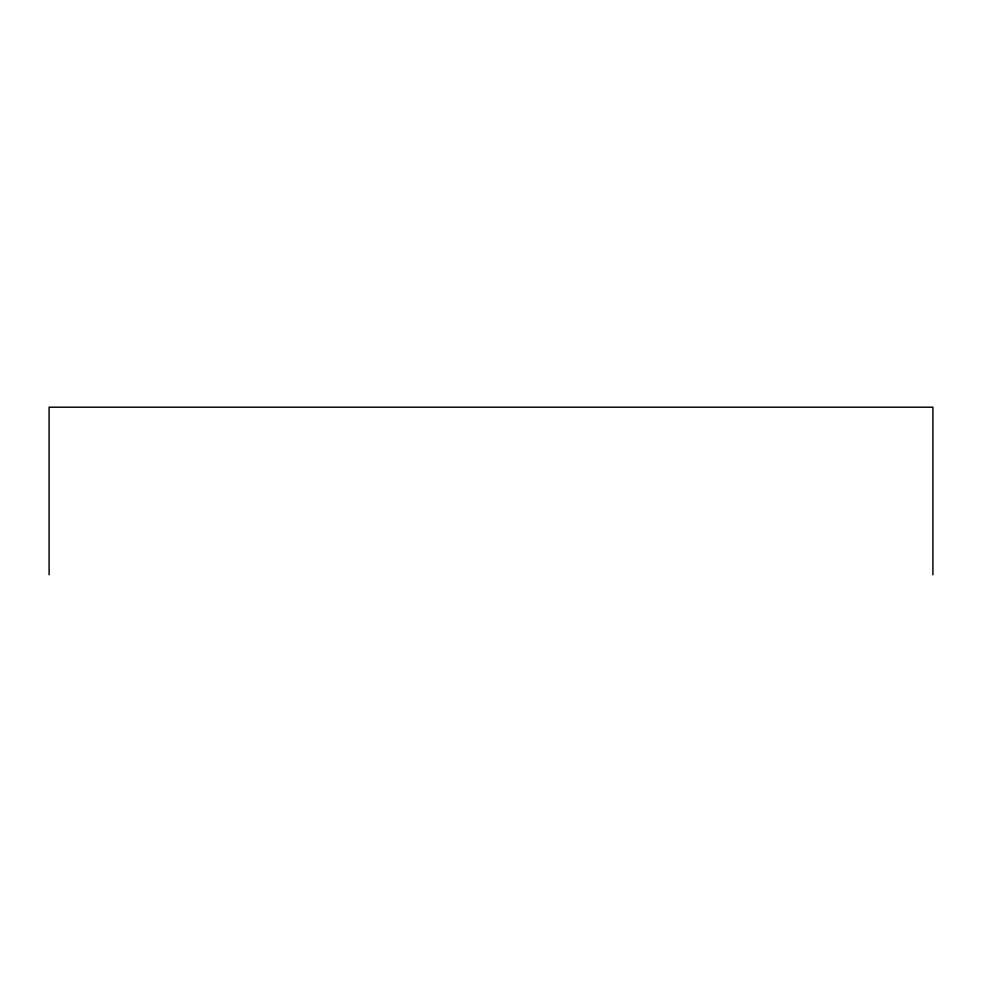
<?xml version="1.0" encoding="UTF-8"?>
<svg xmlns="http://www.w3.org/2000/svg" width="982" height="982" viewBox="0 0 982 982"><rect width="100%" height="100%" fill="white"/><g stroke="black" fill="none" stroke-linecap="round" stroke-linejoin="round"><path stroke-width="1.47" d="M932.9 574.801L932.9 407.199L49.1 407.199L49.1 574.801"/></g></svg>
